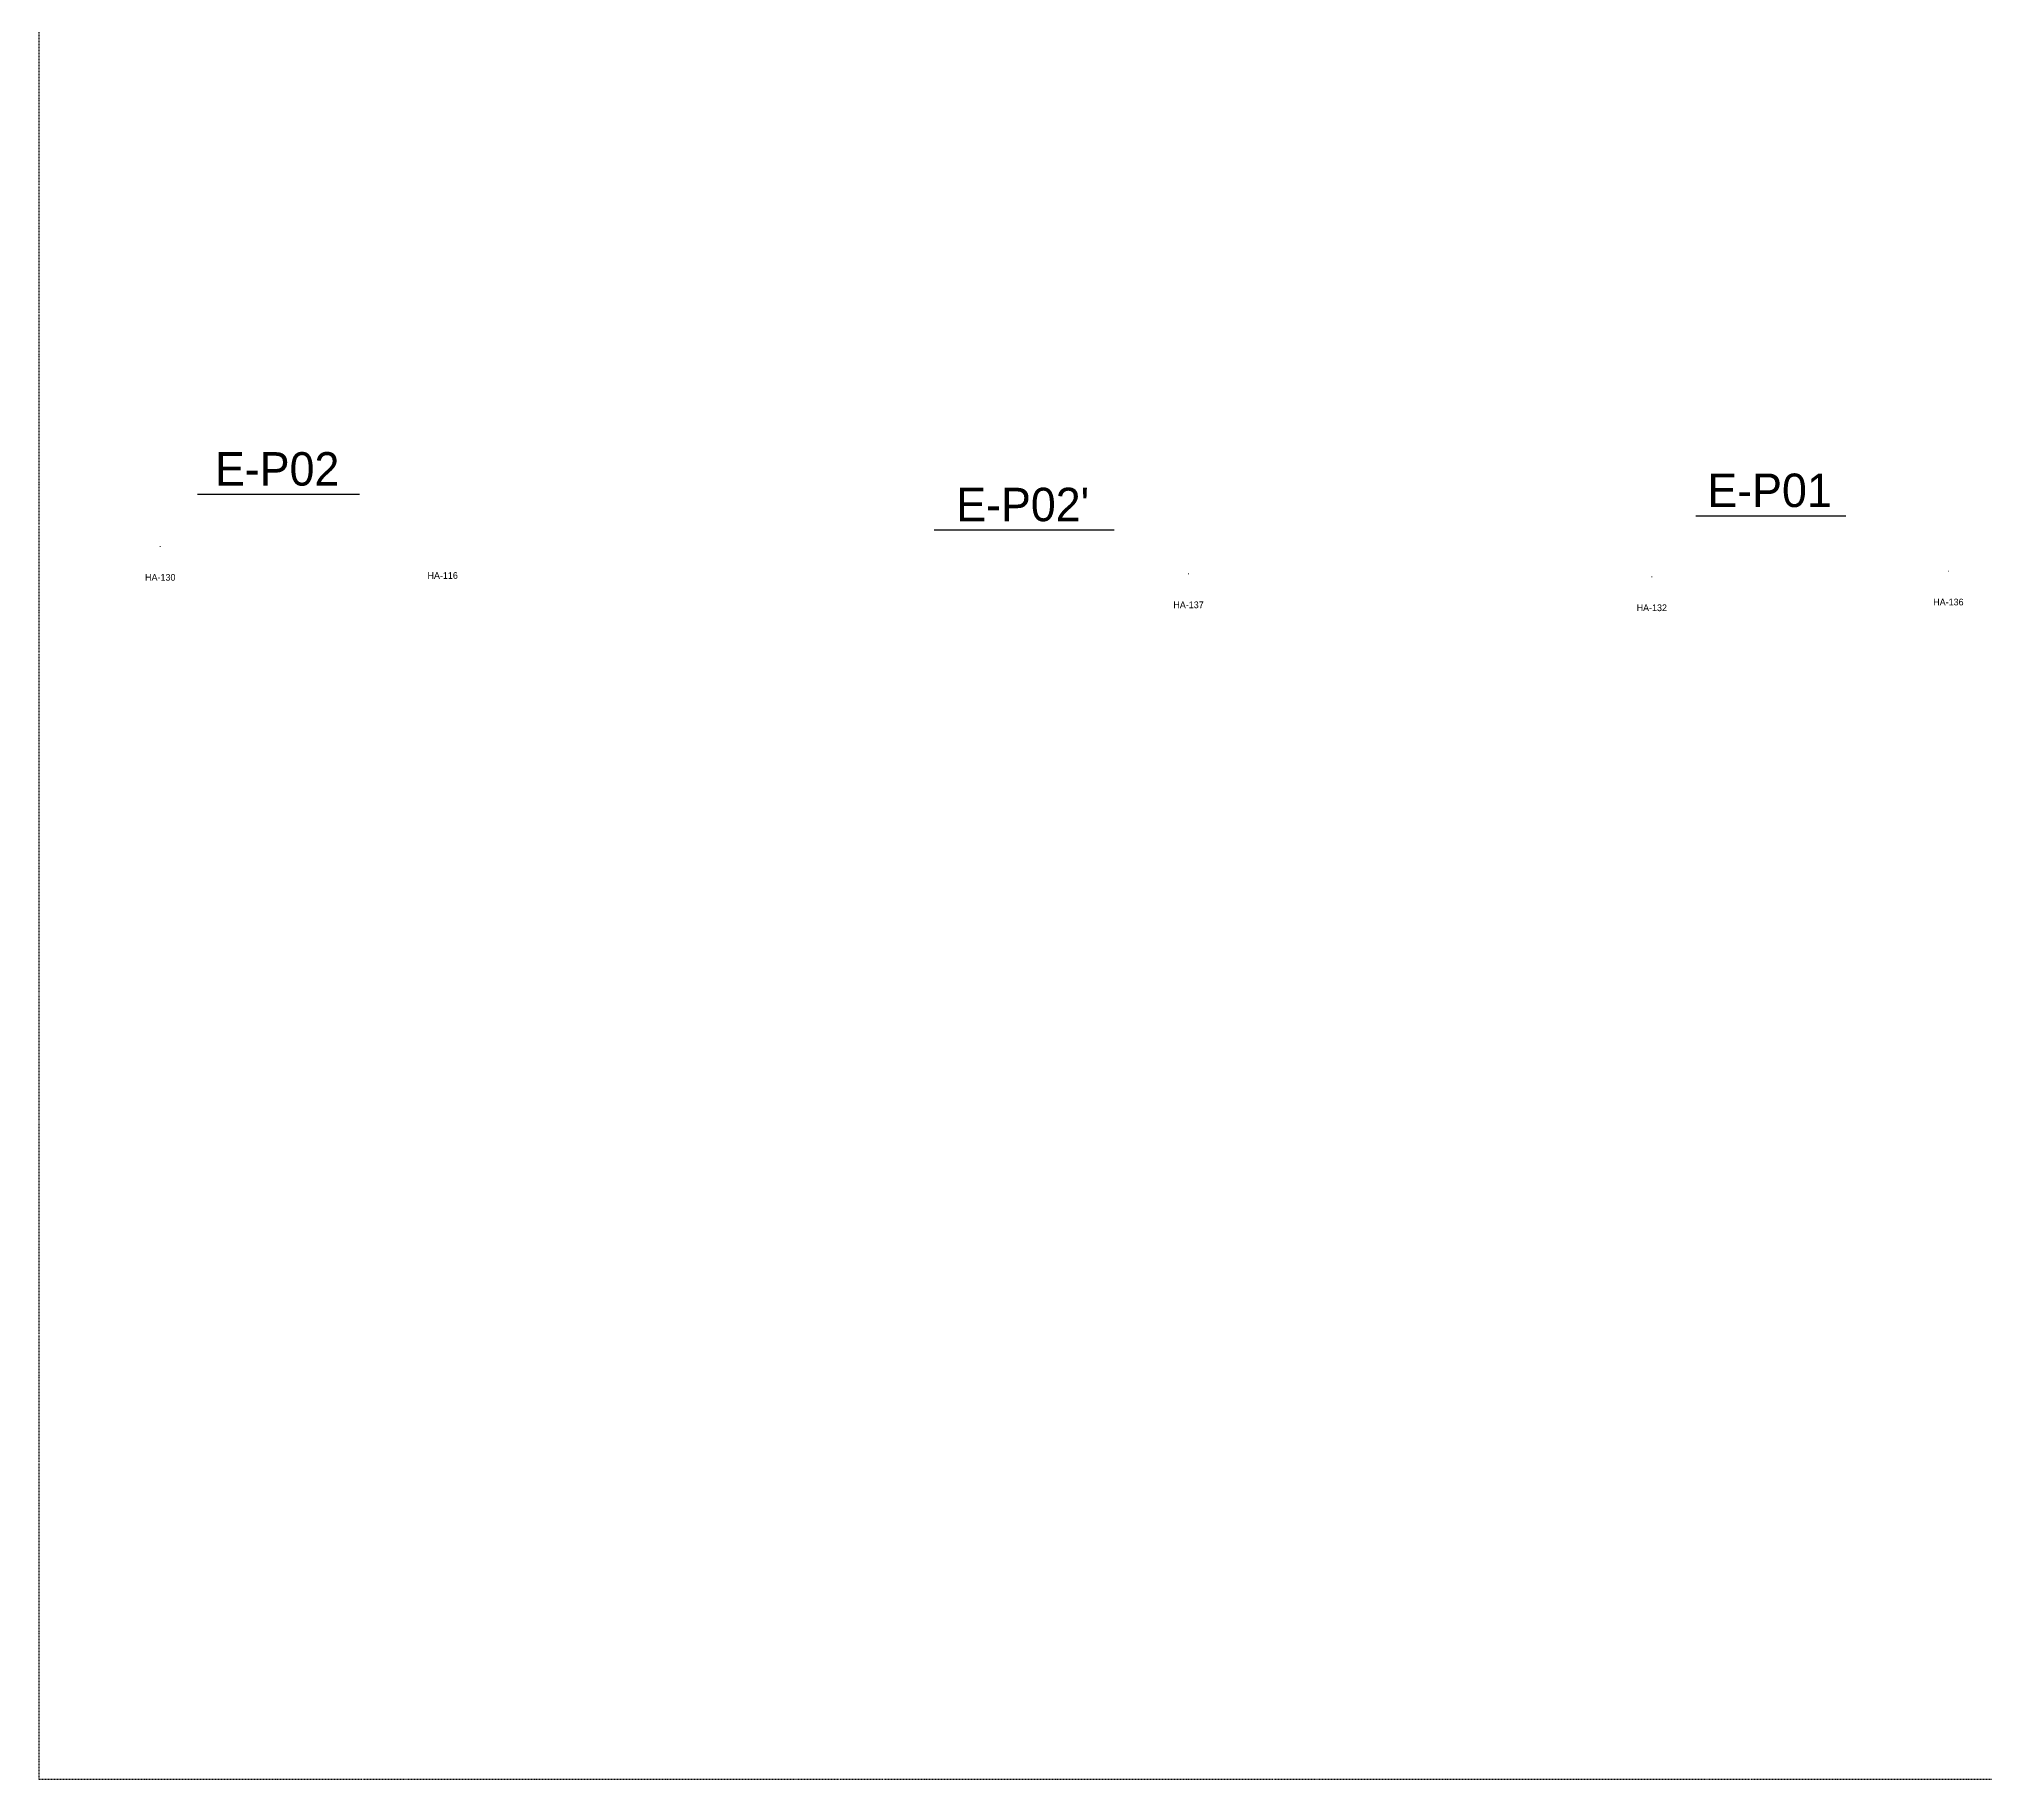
# Model space of a CAD drawing. Header units: millimetres. Extents: x 0 to 578, y 0 to 520.
# Drawn here: x 0 to 290.8, y 0 to 260 of the extents above; entities that cross this region are included whole.
import ezdxf
from ezdxf.enums import TextEntityAlignment as Align

# ---------------------------------------------------------------- set-up
doc = ezdxf.new("R2010")
doc.units = ezdxf.units.MM
doc.linetypes.add('HIDDEN2', pattern=[0.1875, 0.125, -0.0625])
doc.layers.add('no plot', color=41, linetype='HIDDEN2', plot=False)
doc.layers.add('Text', color=7, linetype='Continuous')

# ---------------------------------------------------------------- blocks, each defined once
blk = doc.blocks.new('*U16')
at = {"color": 0, "linetype": 'ByBlock', "lineweight": -3}
blk.add_line((-0.476, -0.152), (0.492, -0.152), dxfattribs=at)
at = {"color": 0, "linetype": 'ByBlock', "lineweight": -2}
blk.add_attdef('#(Equipment.Tag)', text='', height=0.2, dxfattribs=at).set_placement((0, 0), align=Align.MIDDLE)
blk = doc.blocks.new('*U17')
at = {"color": 0, "linetype": 'ByBlock', "lineweight": -3}
blk.add_line((-0.44, -0.152), (0.456, -0.152), dxfattribs=at)
at = {"color": 0, "linetype": 'ByBlock', "lineweight": -2}
blk.add_attdef('#(Equipment.Tag)', text='', height=0.2, dxfattribs=at).set_placement((0, 0), align=Align.MIDDLE)
blk = doc.blocks.new('Valve Label_block')
at = {"color": 0, "linetype": 'ByBlock', "lineweight": -2}
blk.add_attdef('#(TargetObject.Size)', text='', height=0.1, dxfattribs=at).set_placement((0, 0.1875), align=Align.BOTTOM_CENTER)
blk.add_attdef('#(TargetObject.Tag)', text='', height=0.1, dxfattribs=at).set_placement((0, -0.1875), align=Align.TOP_CENTER)
blk = doc.blocks.new('*U20')
at = {"color": 0, "linetype": 'ByBlock', "lineweight": -3}
blk.add_line((-0.529, -0.152), (0.546, -0.152), dxfattribs=at)
at = {"color": 0, "linetype": 'ByBlock', "lineweight": -2}
blk.add_attdef('#(Equipment.Tag)', text='', height=0.2, dxfattribs=at).set_placement((0, 0), align=Align.MIDDLE)
blk = doc.blocks.new('Tag_block')
at = {"color": 0, "linetype": 'ByBlock', "lineweight": -2}
blk.add_attdef('#(TargetObject.Tag)', text='', height=0.1, dxfattribs=at).set_placement((0, 0), align=Align.MIDDLE_CENTER)

msp = doc.modelspace()

# ---------------------------------------------------------------- linework, layer by layer
at = {"layer": 'no plot'}
msp.add_lwpolyline([(0, 0), (577.5, 0), (577.5, 520), (0, 520)], close=True, dxfattribs=at)

# ---------------------------------------------------------------- block references
at = {"xscale": 10, "yscale": 10, "zscale": 10}
msp.add_blockref('Tag_block', (60.33, 179.83), dxfattribs=at).add_auto_attribs({'#(TargetObject.Tag)': 'HA-116'})
at = {"layer": 'Text'}
for name, p, xscale, yscale, zscale, values in [('*U16', (35.6, 195.76), 25, 25, 25, {'#(Equipment.Tag)': 'E-P02'}), ('*U17', (258.6, 192.56), 25, 25, 25, {'#(Equipment.Tag)': 'E-P01'}), ('*U20', (147, 190.44), 25, 25, 25, {'#(Equipment.Tag)': "E-P02'"}), ('Valve Label_block', (18.13, 181.93), 10, 10, 10, {'#(TargetObject.Size)': '.', '#(TargetObject.Tag)': 'HA-130'}), ('Valve Label_block', (285.32, 178.24), 10, 10, 10, {'#(TargetObject.Size)': '.', '#(TargetObject.Tag)': 'HA-136'}), ('Valve Label_block', (171.78, 177.82), 10, 10, 10, {'#(TargetObject.Size)': '.', '#(TargetObject.Tag)': 'HA-137'}), ('Valve Label_block', (241, 177.38), 10, 10, 10, {'#(TargetObject.Size)': '.', '#(TargetObject.Tag)': 'HA-132'})]:
    msp.add_blockref(name, p, dxfattribs=dict(at, xscale=xscale, yscale=yscale, zscale=zscale)).add_auto_attribs(values)

doc.saveas('drawing.dxf')
